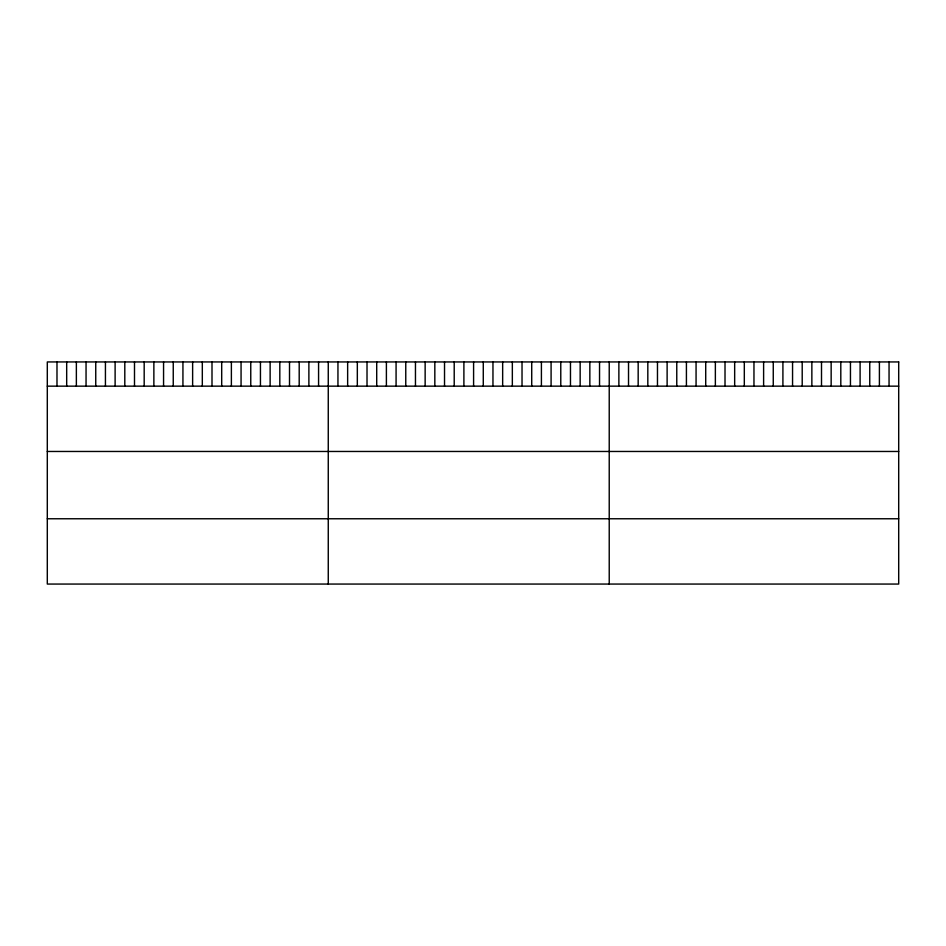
<?xml version="1.0" encoding="UTF-8"?>
<svg xmlns="http://www.w3.org/2000/svg" width="946" height="946" viewBox="0 0 946 946"><rect width="100%" height="100%" fill="white"/><g stroke="black" fill="none" stroke-linecap="round" stroke-linejoin="round"><path stroke-width="1.42" d="M47.3 386.157L898.7 386.157M47.3 451.467L898.7 451.467M47.3 518.763L898.7 518.763M889.051 361.94L889.051 386.157M879.402 361.94L879.402 386.157M869.752 361.94L869.752 386.157M860.103 361.94L860.103 386.157M850.454 361.94L850.454 386.157M840.805 361.94L840.805 386.157M831.156 361.94L831.156 386.157M821.506 361.94L821.506 386.157M811.857 361.94L811.857 386.157M802.208 361.94L802.208 386.157M792.559 361.94L792.559 386.157M782.91 361.94L782.91 386.157M773.26 361.94L773.26 386.157M763.611 361.94L763.611 386.157M753.962 361.94L753.962 386.157M744.313 361.94L744.313 386.157M734.664 361.94L734.664 386.157M725.014 361.94L725.014 386.157M715.365 361.94L715.365 386.157M705.716 361.94L705.716 386.157M696.067 361.94L696.067 386.157M686.418 361.94L686.418 386.157M676.768 361.94L676.768 386.157M667.119 361.94L667.119 386.157M657.47 361.94L657.47 386.157M647.821 361.94L647.821 386.157M638.172 361.94L638.172 386.157M628.522 361.94L628.522 386.157M618.873 361.94L618.873 386.157M609.224 361.94L609.224 584.06M599.539 361.94L599.539 386.157M589.843 361.94L589.843 386.157M580.158 361.94L580.158 386.157M570.473 361.94L570.473 386.157M560.777 361.94L560.777 386.157M551.092 361.94L551.092 386.157M541.408 361.94L541.408 386.157M531.723 361.94L531.723 386.157M522.026 361.94L522.026 386.157M512.342 361.94L512.342 386.157M502.657 361.94L502.657 386.157M492.961 361.94L492.961 386.157M483.276 361.94L483.276 386.157M473.591 361.94L473.591 386.157M463.895 361.94L463.895 386.157M454.21 361.94L454.21 386.157M444.525 361.94L444.525 386.157M434.829 361.94L434.829 386.157M425.144 361.94L425.144 386.157M415.46 361.94L415.46 386.157M405.763 361.94L405.763 386.157M396.078 361.94L396.078 386.157M386.394 361.94L386.394 386.157M376.709 361.94L376.709 386.157M367.013 361.94L367.013 386.157M357.328 361.94L357.328 386.157M347.643 361.94L347.643 386.157M337.947 361.94L337.947 386.157M328.262 361.94L328.262 584.06M318.577 361.94L318.577 386.157M308.881 361.94L308.881 386.157M299.196 361.94L299.196 386.157M289.511 361.94L289.511 386.157M279.815 361.94L279.815 386.157M270.13 361.94L270.13 386.157M260.446 361.94L260.446 386.157M250.761 361.94L250.761 386.157M241.064 361.94L241.064 386.157M231.38 361.94L231.38 386.157M221.695 361.94L221.695 386.157M211.999 361.94L211.999 386.157M202.314 361.94L202.314 386.157M192.629 361.94L192.629 386.157M182.933 361.94L182.933 386.157M173.248 361.94L173.248 386.157M163.563 361.94L163.563 386.157M153.867 361.94L153.867 386.157M144.182 361.94L144.182 386.157M134.498 361.94L134.498 386.157M124.801 361.94L124.801 386.157M115.116 361.94L115.116 386.157M105.432 361.94L105.432 386.157M95.747 361.94L95.747 386.157M86.051 361.94L86.051 386.157M76.366 361.94L76.366 386.157M66.681 361.94L66.681 386.157M56.985 361.94L56.985 386.157M898.7 361.94L47.3 361.94L47.3 584.06L898.7 584.06L898.7 361.94"/></g></svg>
